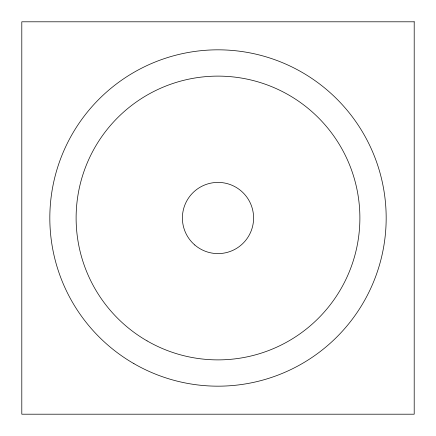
<?xml version="1.0" encoding="UTF-8"?>
<svg xmlns="http://www.w3.org/2000/svg" width="436" height="436" viewBox="0 0 436 436"><rect width="100%" height="100%" fill="white"/><g stroke="black" fill="none" stroke-linecap="round" stroke-linejoin="round"><path stroke-width="0.65" d="M414.2 21.8L21.8 21.8L21.8 414.2L414.2 414.2L414.2 21.8M194.772 244.978A35.594 35.594 0 0 0 252.973 224.627A35.594 35.594 0 0 0 206.25 184.401A35.594 35.594 0 0 0 194.772 244.978M133.912 363.64A168.171 168.171 0 0 0 386.171 218A168.171 168.171 0 0 0 133.912 72.36A168.171 168.171 0 0 0 133.912 363.64M147.057 340.876A141.885 141.885 0 0 0 359.885 218A141.885 141.885 0 0 0 147.057 95.124A141.885 141.885 0 0 0 147.057 340.876"/></g></svg>
